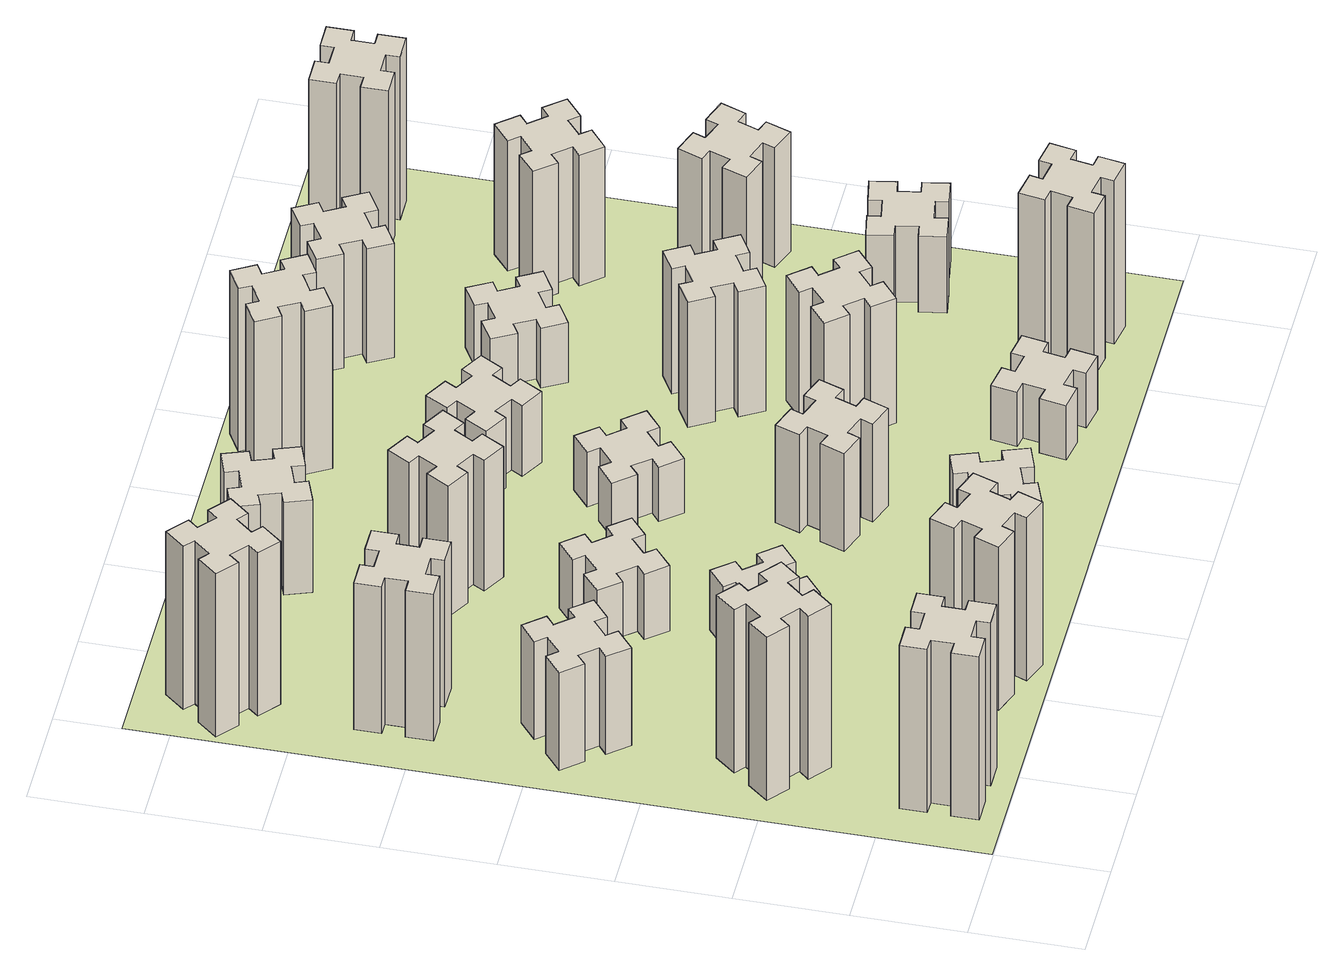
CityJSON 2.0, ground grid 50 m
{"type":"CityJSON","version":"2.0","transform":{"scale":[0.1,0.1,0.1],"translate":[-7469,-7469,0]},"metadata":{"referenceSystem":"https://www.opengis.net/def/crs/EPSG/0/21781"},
"CityObjects":{
"building1":{"type":"Building","attributes":{"class":"1000","function":"1000","usage":"1000","yearOfConstruction":2016,"roofType":"1000","measuredHeight":90,"storeysAboveGround":30,"storeysBelowGround":0},"geometry":[{"type":"Solid","lod":"1","boundaries":[[[[0,1,2,3,4,5,6,7,8,9,10,11,12,13,14,15,16,17,18,19]],[[17,16,20,21]],[[16,15,22,20]],[[15,14,23,22]],[[14,13,24,23]],[[13,12,25,24]],[[12,11,26,25]],[[11,10,27,26]],[[10,9,28,27]],[[9,8,29,28]],[[8,7,30,29]],[[7,6,31,30]],[[6,5,32,31]],[[5,4,33,32]],[[4,3,34,33]],[[3,2,35,34]],[[2,1,36,35]],[[1,0,37,36]],[[0,19,38,37]],[[19,18,39,38]],[[18,17,21,39]],[[24,25,26,27,28,29,30,31,32,33,34,35,36,37,38,39,21,20,22,23]]]]}]},
"building2":{"type":"Building","attributes":{"class":"1000","function":"1000","usage":"1000","yearOfConstruction":2016,"roofType":"1000","measuredHeight":90,"storeysAboveGround":30,"storeysBelowGround":0},"geometry":[{"type":"Solid","lod":"1","boundaries":[[[[40,41,42,43,44,45,46,47,48,49,50,51,52,53,54,55,56,57,58,59]],[[57,56,60,61]],[[56,55,62,60]],[[55,54,63,62]],[[54,53,64,63]],[[53,52,65,64]],[[52,51,66,65]],[[51,50,67,66]],[[50,49,68,67]],[[49,48,69,68]],[[48,47,70,69]],[[47,46,71,70]],[[46,45,72,71]],[[45,44,73,72]],[[44,43,74,73]],[[43,42,75,74]],[[42,41,76,75]],[[41,40,77,76]],[[40,59,78,77]],[[59,58,79,78]],[[58,57,61,79]],[[64,65,66,67,68,69,70,71,72,73,74,75,76,77,78,79,61,60,62,63]]]]}]},
"building3":{"type":"Building","attributes":{"class":"1000","function":"1000","usage":"1000","yearOfConstruction":2016,"roofType":"1000","measuredHeight":54,"storeysAboveGround":30,"storeysBelowGround":0},"geometry":[{"type":"Solid","lod":"1","boundaries":[[[[80,81,82,83,84,85,86,87,88,89,90,91,92,93,94,95,96,97,98,99]],[[97,96,100,101]],[[96,95,102,100]],[[95,94,103,102]],[[94,93,104,103]],[[93,92,105,104]],[[92,91,106,105]],[[91,90,107,106]],[[90,89,108,107]],[[89,88,109,108]],[[88,87,110,109]],[[87,86,111,110]],[[86,85,112,111]],[[85,84,113,112]],[[84,83,114,113]],[[83,82,115,114]],[[82,81,116,115]],[[81,80,117,116]],[[80,99,118,117]],[[99,98,119,118]],[[98,97,101,119]],[[104,105,106,107,108,109,110,111,112,113,114,115,116,117,118,119,101,100,102,103]]]]}]},
"building4":{"type":"Building","attributes":{"class":"1000","function":"1000","usage":"1000","yearOfConstruction":2016,"roofType":"1000","measuredHeight":81,"storeysAboveGround":30,"storeysBelowGround":0},"geometry":[{"type":"Solid","lod":"1","boundaries":[[[[120,121,122,123,124,125,126,127,128,129,130,131,132,133,134,135,136,137,138,139]],[[137,136,140,141]],[[136,135,142,140]],[[135,134,143,142]],[[134,133,144,143]],[[133,132,145,144]],[[132,131,146,145]],[[131,130,147,146]],[[130,129,148,147]],[[129,128,149,148]],[[128,127,150,149]],[[127,126,151,150]],[[126,125,152,151]],[[125,124,153,152]],[[124,123,154,153]],[[123,122,155,154]],[[122,121,156,155]],[[121,120,157,156]],[[120,139,158,157]],[[139,138,159,158]],[[138,137,141,159]],[[144,145,146,147,148,149,150,151,152,153,154,155,156,157,158,159,141,140,142,143]]]]}]},
"building5":{"type":"Building","attributes":{"class":"1000","function":"1000","usage":"1000","yearOfConstruction":2016,"roofType":"1000","measuredHeight":90,"storeysAboveGround":30,"storeysBelowGround":0},"geometry":[{"type":"Solid","lod":"1","boundaries":[[[[160,161,162,163,164,165,166,167,168,169,170,171,172,173,174,175,176,177,178,179]],[[177,176,180,181]],[[176,175,182,180]],[[175,174,183,182]],[[174,173,184,183]],[[173,172,185,184]],[[172,171,186,185]],[[171,170,187,186]],[[170,169,188,187]],[[169,168,189,188]],[[168,167,190,189]],[[167,166,191,190]],[[166,165,192,191]],[[165,164,193,192]],[[164,163,194,193]],[[163,162,195,194]],[[162,161,196,195]],[[161,160,197,196]],[[160,179,198,197]],[[179,178,199,198]],[[178,177,181,199]],[[184,185,186,187,188,189,190,191,192,193,194,195,196,197,198,199,181,180,182,183]]]]}]},
"building6":{"type":"Building","attributes":{"class":"1000","function":"1000","usage":"1000","yearOfConstruction":2016,"roofType":"1000","measuredHeight":90,"storeysAboveGround":30,"storeysBelowGround":0},"geometry":[{"type":"Solid","lod":"1","boundaries":[[[[200,201,202,203,204,205,206,207,208,209,210,211,212,213,214,215,216,217,218,219]],[[217,216,220,221]],[[216,215,222,220]],[[215,214,223,222]],[[214,213,224,223]],[[213,212,225,224]],[[212,211,226,225]],[[211,210,227,226]],[[210,209,228,227]],[[209,208,229,228]],[[208,207,230,229]],[[207,206,231,230]],[[206,205,232,231]],[[205,204,233,232]],[[204,203,234,233]],[[203,202,235,234]],[[202,201,236,235]],[[201,200,237,236]],[[200,219,238,237]],[[219,218,239,238]],[[218,217,221,239]],[[224,225,226,227,228,229,230,231,232,233,234,235,236,237,238,239,221,220,222,223]]]]}]},
"building7":{"type":"Building","attributes":{"class":"1000","function":"1000","usage":"1000","yearOfConstruction":2016,"roofType":"1000","measuredHeight":33,"storeysAboveGround":30,"storeysBelowGround":0},"geometry":[{"type":"Solid","lod":"1","boundaries":[[[[240,241,242,243,244,245,246,247,248,249,250,251,252,253,254,255,256,257,258,259]],[[257,256,260,261]],[[256,255,262,260]],[[255,254,263,262]],[[254,253,264,263]],[[253,252,265,264]],[[252,251,266,265]],[[251,250,267,266]],[[250,249,268,267]],[[249,248,269,268]],[[248,247,270,269]],[[247,246,271,270]],[[246,245,272,271]],[[245,244,273,272]],[[244,243,274,273]],[[243,242,275,274]],[[242,241,276,275]],[[241,240,277,276]],[[240,259,278,277]],[[259,258,279,278]],[[258,257,261,279]],[[264,265,266,267,268,269,270,271,272,273,274,275,276,277,278,279,261,260,262,263]]]]}]},
"building8":{"type":"Building","attributes":{"class":"1000","function":"1000","usage":"1000","yearOfConstruction":2016,"roofType":"1000","measuredHeight":36,"storeysAboveGround":30,"storeysBelowGround":0},"geometry":[{"type":"Solid","lod":"1","boundaries":[[[[280,281,282,283,284,285,286,287,288,289,290,291,292,293,294,295,296,297,298,299]],[[297,296,300,301]],[[296,295,302,300]],[[295,294,303,302]],[[294,293,304,303]],[[293,292,305,304]],[[292,291,306,305]],[[291,290,307,306]],[[290,289,308,307]],[[289,288,309,308]],[[288,287,310,309]],[[287,286,311,310]],[[286,285,312,311]],[[285,284,313,312]],[[284,283,314,313]],[[283,282,315,314]],[[282,281,316,315]],[[281,280,317,316]],[[280,299,318,317]],[[299,298,319,318]],[[298,297,301,319]],[[304,305,306,307,308,309,310,311,312,313,314,315,316,317,318,319,301,300,302,303]]]]}]},
"building9":{"type":"Building","attributes":{"class":"1000","function":"1000","usage":"1000","yearOfConstruction":2016,"roofType":"1000","measuredHeight":51,"storeysAboveGround":30,"storeysBelowGround":0},"geometry":[{"type":"Solid","lod":"1","boundaries":[[[[320,321,322,323,324,325,326,327,328,329,330,331,332,333,334,335,336,337,338,339]],[[337,336,340,341]],[[336,335,342,340]],[[335,334,343,342]],[[334,333,344,343]],[[333,332,345,344]],[[332,331,346,345]],[[331,330,347,346]],[[330,329,348,347]],[[329,328,349,348]],[[328,327,350,349]],[[327,326,351,350]],[[326,325,352,351]],[[325,324,353,352]],[[324,323,354,353]],[[323,322,355,354]],[[322,321,356,355]],[[321,320,357,356]],[[320,339,358,357]],[[339,338,359,358]],[[338,337,341,359]],[[344,345,346,347,348,349,350,351,352,353,354,355,356,357,358,359,341,340,342,343]]]]}]},
"building10":{"type":"Building","attributes":{"class":"1000","function":"1000","usage":"1000","yearOfConstruction":2016,"roofType":"1000","measuredHeight":72,"storeysAboveGround":30,"storeysBelowGround":0},"geometry":[{"type":"Solid","lod":"1","boundaries":[[[[360,361,362,363,364,365,366,367,368,369,370,371,372,373,374,375,376,377,378,379]],[[377,376,380,381]],[[376,375,382,380]],[[375,374,383,382]],[[374,373,384,383]],[[373,372,385,384]],[[372,371,386,385]],[[371,370,387,386]],[[370,369,388,387]],[[369,368,389,388]],[[368,367,390,389]],[[367,366,391,390]],[[366,365,392,391]],[[365,364,393,392]],[[364,363,394,393]],[[363,362,395,394]],[[362,361,396,395]],[[361,360,397,396]],[[360,379,398,397]],[[379,378,399,398]],[[378,377,381,399]],[[384,385,386,387,388,389,390,391,392,393,394,395,396,397,398,399,381,380,382,383]]]]}]},
"building11":{"type":"Building","attributes":{"class":"1000","function":"1000","usage":"1000","yearOfConstruction":2016,"roofType":"1000","measuredHeight":51,"storeysAboveGround":30,"storeysBelowGround":0},"geometry":[{"type":"Solid","lod":"1","boundaries":[[[[400,401,402,403,404,405,406,407,408,409,410,411,412,413,414,415,416,417,418,419]],[[417,416,420,421]],[[416,415,422,420]],[[415,414,423,422]],[[414,413,424,423]],[[413,412,425,424]],[[412,411,426,425]],[[411,410,427,426]],[[410,409,428,427]],[[409,408,429,428]],[[408,407,430,429]],[[407,406,431,430]],[[406,405,432,431]],[[405,404,433,432]],[[404,403,434,433]],[[403,402,435,434]],[[402,401,436,435]],[[401,400,437,436]],[[400,419,438,437]],[[419,418,439,438]],[[418,417,421,439]],[[424,425,426,427,428,429,430,431,432,433,434,435,436,437,438,439,421,420,422,423]]]]}]},
"building12":{"type":"Building","attributes":{"class":"1000","function":"1000","usage":"1000","yearOfConstruction":2016,"roofType":"1000","measuredHeight":54,"storeysAboveGround":30,"storeysBelowGround":0},"geometry":[{"type":"Solid","lod":"1","boundaries":[[[[440,441,442,443,444,445,446,447,448,449,450,451,452,453,454,455,456,457,458,459]],[[457,456,460,461]],[[456,455,462,460]],[[455,454,463,462]],[[454,453,464,463]],[[453,452,465,464]],[[452,451,466,465]],[[451,450,467,466]],[[450,449,468,467]],[[449,448,469,468]],[[448,447,470,469]],[[447,446,471,470]],[[446,445,472,471]],[[445,444,473,472]],[[444,443,474,473]],[[443,442,475,474]],[[442,441,476,475]],[[441,440,477,476]],[[440,459,478,477]],[[459,458,479,478]],[[458,457,461,479]],[[464,465,466,467,468,469,470,471,472,473,474,475,476,477,478,479,461,460,462,463]]]]}]},
"building13":{"type":"Building","attributes":{"class":"1000","function":"1000","usage":"1000","yearOfConstruction":2016,"roofType":"1000","measuredHeight":30,"storeysAboveGround":30,"storeysBelowGround":0},"geometry":[{"type":"Solid","lod":"1","boundaries":[[[[480,481,482,483,484,485,486,487,488,489,490,491,492,493,494,495,496,497,498,499]],[[497,496,500,501]],[[496,495,502,500]],[[495,494,503,502]],[[494,493,504,503]],[[493,492,505,504]],[[492,491,506,505]],[[491,490,507,506]],[[490,489,508,507]],[[489,488,509,508]],[[488,487,510,509]],[[487,486,511,510]],[[486,485,512,511]],[[485,484,513,512]],[[484,483,514,513]],[[483,482,515,514]],[[482,481,516,515]],[[481,480,517,516]],[[480,499,518,517]],[[499,498,519,518]],[[498,497,501,519]],[[504,505,506,507,508,509,510,511,512,513,514,515,516,517,518,519,501,500,502,503]]]]}]},
"building14":{"type":"Building","attributes":{"class":"1000","function":"1000","usage":"1000","yearOfConstruction":2016,"roofType":"1000","measuredHeight":39,"storeysAboveGround":30,"storeysBelowGround":0},"geometry":[{"type":"Solid","lod":"1","boundaries":[[[[520,521,522,523,524,525,526,527,528,529,530,531,532,533,534,535,536,537,538,539]],[[537,536,540,541]],[[536,535,542,540]],[[535,534,543,542]],[[534,533,544,543]],[[533,532,545,544]],[[532,531,546,545]],[[531,530,547,546]],[[530,529,548,547]],[[529,528,549,548]],[[528,527,550,549]],[[527,526,551,550]],[[526,525,552,551]],[[525,524,553,552]],[[524,523,554,553]],[[523,522,555,554]],[[522,521,556,555]],[[521,520,557,556]],[[520,539,558,557]],[[539,538,559,558]],[[538,537,541,559]],[[544,545,546,547,548,549,550,551,552,553,554,555,556,557,558,559,541,540,542,543]]]]}]},
"building15":{"type":"Building","attributes":{"class":"1000","function":"1000","usage":"1000","yearOfConstruction":2016,"roofType":"1000","measuredHeight":30,"storeysAboveGround":30,"storeysBelowGround":0},"geometry":[{"type":"Solid","lod":"1","boundaries":[[[[560,561,562,563,564,565,566,567,568,569,570,571,572,573,574,575,576,577,578,579]],[[577,576,580,581]],[[576,575,582,580]],[[575,574,583,582]],[[574,573,584,583]],[[573,572,585,584]],[[572,571,586,585]],[[571,570,587,586]],[[570,569,588,587]],[[569,568,589,588]],[[568,567,590,589]],[[567,566,591,590]],[[566,565,592,591]],[[565,564,593,592]],[[564,563,594,593]],[[563,562,595,594]],[[562,561,596,595]],[[561,560,597,596]],[[560,579,598,597]],[[579,578,599,598]],[[578,577,581,599]],[[584,585,586,587,588,589,590,591,592,593,594,595,596,597,598,599,581,580,582,583]]]]}]},
"building16":{"type":"Building","attributes":{"class":"1000","function":"1000","usage":"1000","yearOfConstruction":2016,"roofType":"1000","measuredHeight":90,"storeysAboveGround":30,"storeysBelowGround":0},"geometry":[{"type":"Solid","lod":"1","boundaries":[[[[600,601,602,603,604,605,606,607,608,609,610,611,612,613,614,615,616,617,618,619]],[[617,616,620,621]],[[616,615,622,620]],[[615,614,623,622]],[[614,613,624,623]],[[613,612,625,624]],[[612,611,626,625]],[[611,610,627,626]],[[610,609,628,627]],[[609,608,629,628]],[[608,607,630,629]],[[607,606,631,630]],[[606,605,632,631]],[[605,604,633,632]],[[604,603,634,633]],[[603,602,635,634]],[[602,601,636,635]],[[601,600,637,636]],[[600,619,638,637]],[[619,618,639,638]],[[618,617,621,639]],[[624,625,626,627,628,629,630,631,632,633,634,635,636,637,638,639,621,620,622,623]]]]}]},
"building17":{"type":"Building","attributes":{"class":"1000","function":"1000","usage":"1000","yearOfConstruction":2016,"roofType":"1000","measuredHeight":69,"storeysAboveGround":30,"storeysBelowGround":0},"geometry":[{"type":"Solid","lod":"1","boundaries":[[[[640,641,642,643,644,645,646,647,648,649,650,651,652,653,654,655,656,657,658,659]],[[657,656,660,661]],[[656,655,662,660]],[[655,654,663,662]],[[654,653,664,663]],[[653,652,665,664]],[[652,651,666,665]],[[651,650,667,666]],[[650,649,668,667]],[[649,648,669,668]],[[648,647,670,669]],[[647,646,671,670]],[[646,645,672,671]],[[645,644,673,672]],[[644,643,674,673]],[[643,642,675,674]],[[642,641,676,675]],[[641,640,677,676]],[[640,659,678,677]],[[659,658,679,678]],[[658,657,661,679]],[[664,665,666,667,668,669,670,671,672,673,674,675,676,677,678,679,661,660,662,663]]]]}]},
"building18":{"type":"Building","attributes":{"class":"1000","function":"1000","usage":"1000","yearOfConstruction":2016,"roofType":"1000","measuredHeight":69,"storeysAboveGround":30,"storeysBelowGround":0},"geometry":[{"type":"Solid","lod":"1","boundaries":[[[[680,681,682,683,684,685,686,687,688,689,690,691,692,693,694,695,696,697,698,699]],[[697,696,700,701]],[[696,695,702,700]],[[695,694,703,702]],[[694,693,704,703]],[[693,692,705,704]],[[692,691,706,705]],[[691,690,707,706]],[[690,689,708,707]],[[689,688,709,708]],[[688,687,710,709]],[[687,686,711,710]],[[686,685,712,711]],[[685,684,713,712]],[[684,683,714,713]],[[683,682,715,714]],[[682,681,716,715]],[[681,680,717,716]],[[680,699,718,717]],[[699,698,719,718]],[[698,697,701,719]],[[704,705,706,707,708,709,710,711,712,713,714,715,716,717,718,719,701,700,702,703]]]]}]},
"building19":{"type":"Building","attributes":{"class":"1000","function":"1000","usage":"1000","yearOfConstruction":2016,"roofType":"1000","measuredHeight":90,"storeysAboveGround":30,"storeysBelowGround":0},"geometry":[{"type":"Solid","lod":"1","boundaries":[[[[720,721,722,723,724,725,726,727,728,729,730,731,732,733,734,735,736,737,738,739]],[[737,736,740,741]],[[736,735,742,740]],[[735,734,743,742]],[[734,733,744,743]],[[733,732,745,744]],[[732,731,746,745]],[[731,730,747,746]],[[730,729,748,747]],[[729,728,749,748]],[[728,727,750,749]],[[727,726,751,750]],[[726,725,752,751]],[[725,724,753,752]],[[724,723,754,753]],[[723,722,755,754]],[[722,721,756,755]],[[721,720,757,756]],[[720,739,758,757]],[[739,738,759,758]],[[738,737,741,759]],[[744,745,746,747,748,749,750,751,752,753,754,755,756,757,758,759,741,740,742,743]]]]}]},
"building20":{"type":"Building","attributes":{"class":"1000","function":"1000","usage":"1000","yearOfConstruction":2016,"roofType":"1000","measuredHeight":33,"storeysAboveGround":30,"storeysBelowGround":0},"geometry":[{"type":"Solid","lod":"1","boundaries":[[[[760,761,762,763,764,765,766,767,768,769,770,771,772,773,774,775,776,777,778,779]],[[777,776,780,781]],[[776,775,782,780]],[[775,774,783,782]],[[774,773,784,783]],[[773,772,785,784]],[[772,771,786,785]],[[771,770,787,786]],[[770,769,788,787]],[[769,768,789,788]],[[768,767,790,789]],[[767,766,791,790]],[[766,765,792,791]],[[765,764,793,792]],[[764,763,794,793]],[[763,762,795,794]],[[762,761,796,795]],[[761,760,797,796]],[[760,779,798,797]],[[779,778,799,798]],[[778,777,781,799]],[[784,785,786,787,788,789,790,791,792,793,794,795,796,797,798,799,781,780,782,783]]]]}]},
"building21":{"type":"Building","attributes":{"class":"1000","function":"1000","usage":"1000","yearOfConstruction":2016,"roofType":"1000","measuredHeight":63,"storeysAboveGround":30,"storeysBelowGround":0},"geometry":[{"type":"Solid","lod":"1","boundaries":[[[[800,801,802,803,804,805,806,807,808,809,810,811,812,813,814,815,816,817,818,819]],[[817,816,820,821]],[[816,815,822,820]],[[815,814,823,822]],[[814,813,824,823]],[[813,812,825,824]],[[812,811,826,825]],[[811,810,827,826]],[[810,809,828,827]],[[809,808,829,828]],[[808,807,830,829]],[[807,806,831,830]],[[806,805,832,831]],[[805,804,833,832]],[[804,803,834,833]],[[803,802,835,834]],[[802,801,836,835]],[[801,800,837,836]],[[800,819,838,837]],[[819,818,839,838]],[[818,817,821,839]],[[824,825,826,827,828,829,830,831,832,833,834,835,836,837,838,839,821,820,822,823]]]]}]},
"building22":{"type":"Building","attributes":{"class":"1000","function":"1000","usage":"1000","yearOfConstruction":2016,"roofType":"1000","measuredHeight":42,"storeysAboveGround":30,"storeysBelowGround":0},"geometry":[{"type":"Solid","lod":"1","boundaries":[[[[840,841,842,843,844,845,846,847,848,849,850,851,852,853,854,855,856,857,858,859]],[[857,856,860,861]],[[856,855,862,860]],[[855,854,863,862]],[[854,853,864,863]],[[853,852,865,864]],[[852,851,866,865]],[[851,850,867,866]],[[850,849,868,867]],[[849,848,869,868]],[[848,847,870,869]],[[847,846,871,870]],[[846,845,872,871]],[[845,844,873,872]],[[844,843,874,873]],[[843,842,875,874]],[[842,841,876,875]],[[841,840,877,876]],[[840,859,878,877]],[[859,858,879,878]],[[858,857,861,879]],[[864,865,866,867,868,869,870,871,872,873,874,875,876,877,878,879,861,860,862,863]]]]}]},
"building23":{"type":"Building","attributes":{"class":"1000","function":"1000","usage":"1000","yearOfConstruction":2016,"roofType":"1000","measuredHeight":66,"storeysAboveGround":30,"storeysBelowGround":0},"geometry":[{"type":"Solid","lod":"1","boundaries":[[[[880,881,882,883,884,885,886,887,888,889,890,891,892,893,894,895,896,897,898,899]],[[897,896,900,901]],[[896,895,902,900]],[[895,894,903,902]],[[894,893,904,903]],[[893,892,905,904]],[[892,891,906,905]],[[891,890,907,906]],[[890,889,908,907]],[[889,888,909,908]],[[888,887,910,909]],[[887,886,911,910]],[[886,885,912,911]],[[885,884,913,912]],[[884,883,914,913]],[[883,882,915,914]],[[882,881,916,915]],[[881,880,917,916]],[[880,899,918,917]],[[899,898,919,918]],[[898,897,901,919]],[[904,905,906,907,908,909,910,911,912,913,914,915,916,917,918,919,901,900,902,903]]]]}]},
"building24":{"type":"Building","attributes":{"class":"1000","function":"1000","usage":"1000","yearOfConstruction":2016,"roofType":"1000","measuredHeight":72,"storeysAboveGround":30,"storeysBelowGround":0},"geometry":[{"type":"Solid","lod":"1","boundaries":[[[[920,921,922,923,924,925,926,927,928,929,930,931,932,933,934,935,936,937,938,939]],[[937,936,940,941]],[[936,935,942,940]],[[935,934,943,942]],[[934,933,944,943]],[[933,932,945,944]],[[932,931,946,945]],[[931,930,947,946]],[[930,929,948,947]],[[929,928,949,948]],[[928,927,950,949]],[[927,926,951,950]],[[926,925,952,951]],[[925,924,953,952]],[[924,923,954,953]],[[923,922,955,954]],[[922,921,956,955]],[[921,920,957,956]],[[920,939,958,957]],[[939,938,959,958]],[[938,937,941,959]],[[944,945,946,947,948,949,950,951,952,953,954,955,956,957,958,959,941,940,942,943]]]]}]},
"building25":{"type":"Building","attributes":{"class":"1000","function":"1000","usage":"1000","yearOfConstruction":2016,"roofType":"1000","measuredHeight":90,"storeysAboveGround":30,"storeysBelowGround":0},"geometry":[{"type":"Solid","lod":"1","boundaries":[[[[960,961,962,963,964,965,966,967,968,969,970,971,972,973,974,975,976,977,978,979]],[[977,976,980,981]],[[976,975,982,980]],[[975,974,983,982]],[[974,973,984,983]],[[973,972,985,984]],[[972,971,986,985]],[[971,970,987,986]],[[970,969,988,987]],[[969,968,989,988]],[[968,967,990,989]],[[967,966,991,990]],[[966,965,992,991]],[[965,964,993,992]],[[964,963,994,993]],[[963,962,995,994]],[[962,961,996,995]],[[961,960,997,996]],[[960,979,998,997]],[[979,978,999,998]],[[978,977,981,999]],[[984,985,986,987,988,989,990,991,992,993,994,995,996,997,998,999,981,980,982,983]]]]}]},
"landuse1":{"type":"LandUse","attributes":{"name":"plot1","function":"1010"},"geometry":[{"type":"MultiSurface","lod":"1","boundaries":[[[1000,1001,1002,1003]]]}]}
},
"vertices":[
[265,325,0],[265,225,0],[205,225,0],[205,105,0],[325,105,0],[325,165,0],[425,165,0],[425,105,0],[545,105,0],[545,225,0],[485,225,0],[485,325,0],[545,325,0],[545,445,0],[425,445,0],[425,385,0],[325,385,0],[325,445,0],[205,445,0],[205,325,0],[325,385,900],[325,445,900],[425,385,900],[425,445,900],[545,445,900],[545,325,900],[485,325,900],[485,225,900],[545,225,900],[545,105,900],[425,105,900],[425,165,900],[325,165,900],[325,105,900],[205,105,900],[205,225,900],[265,225,900],[265,325,900],[205,325,900],[205,445,900],
[484,1067,0],[408,1132,0],[446,1178,0],[354,1255,0],[277,1163,0],[323,1124,0],[259,1048,0],[213,1086,0],[136,994,0],[228,917,0],[266,963,0],[343,899,0],[304,853,0],[396,776,0],[473,868,0],[427,906,0],[492,983,0],[538,944,0],[615,1036,0],[523,1113,0],[492,983,900],[538,944,900],[427,906,900],[473,868,900],[396,776,900],[304,853,900],[343,899,900],[266,963,900],[228,917,900],[136,994,900],[213,1086,900],[259,1048,900],[323,1124,900],[277,1163,900],[354,1255,900],[446,1178,900],[408,1132,900],[484,1067,900],[523,1113,900],[615,1036,900],
[492,1888,0],[427,1964,0],[473,2003,0],[396,2095,0],[304,2018,0],[343,1972,0],[266,1907,0],[228,1953,0],[136,1876,0],[213,1784,0],[259,1823,0],[323,1746,0],[277,1708,0],[354,1616,0],[446,1693,0],[408,1739,0],[484,1803,0],[523,1757,0],[615,1834,0],[538,1926,0],[484,1803,540],[523,1757,540],[408,1739,540],[446,1693,540],[354,1616,540],[277,1708,540],[323,1746,540],[259,1823,540],[213,1784,540],[136,1876,540],[228,1953,540],[266,1907,540],[343,1972,540],[304,2018,540],[396,2095,540],[473,2003,540],[427,1964,540],[492,1888,540],[538,1926,540],[615,1834,540],
[485,2545,0],[485,2645,0],[545,2645,0],[545,2765,0],[425,2765,0],[425,2705,0],[325,2705,0],[325,2765,0],[205,2765,0],[205,2645,0],[265,2645,0],[265,2545,0],[205,2545,0],[205,2425,0],[325,2425,0],[325,2485,0],[425,2485,0],[425,2425,0],[545,2425,0],[545,2545,0],[425,2485,810],[425,2425,810],[325,2485,810],[325,2425,810],[205,2425,810],[205,2545,810],[265,2545,810],[265,2645,810],[205,2645,810],[205,2765,810],[325,2765,810],[325,2705,810],[425,2705,810],[425,2765,810],[545,2765,810],[545,2645,810],[485,2645,810],[485,2545,810],[545,2545,810],[545,2425,810],
[1029,360,0],[995,266,0],[939,287,0],[897,174,0],[1010,133,0],[1031,189,0],[1125,155,0],[1104,99,0],[1217,57,0],[1258,170,0],[1202,191,0],[1236,285,0],[1292,264,0],[1333,377,0],[1220,418,0],[1200,362,0],[1106,396,0],[1127,452,0],[1014,493,0],[973,380,0],[1106,396,900],[1127,452,900],[1200,362,900],[1220,418,900],[1333,377,900],[1292,264,900],[1236,285,900],[1202,191,900],[1258,170,900],[1217,57,900],[1104,99,900],[1125,155,900],[1031,189,900],[1010,133,900],[897,174,900],[939,287,900],[995,266,900],[1029,360,900],[973,380,900],[1014,493,900],
[384,3387,0],[308,3452,0],[346,3498,0],[254,3575,0],[177,3483,0],[223,3444,0],[159,3368,0],[113,3406,0],[36,3314,0],[128,3237,0],[166,3283,0],[243,3219,0],[204,3173,0],[296,3096,0],[373,3188,0],[327,3226,0],[392,3303,0],[438,3264,0],[515,3356,0],[423,3433,0],[392,3303,900],[438,3264,900],[327,3226,900],[373,3188,900],[296,3096,900],[204,3173,900],[243,3219,900],[166,3283,900],[128,3237,900],[36,3314,900],[113,3406,900],[159,3368,900],[223,3444,900],[177,3483,900],[254,3575,900],[346,3498,900],[308,3452,900],[384,3387,900],[423,3433,900],[515,3356,900],
[1083,1332,0],[1006,1267,0],[968,1313,0],[876,1236,0],[953,1144,0],[999,1183,0],[1063,1106,0],[1017,1068,0],[1094,976,0],[1186,1053,0],[1148,1099,0],[1224,1163,0],[1263,1117,0],[1355,1194,0],[1278,1286,0],[1232,1248,0],[1167,1324,0],[1213,1363,0],[1136,1455,0],[1044,1378,0],[1167,1324,330],[1213,1363,330],[1232,1248,330],[1278,1286,330],[1355,1194,330],[1263,1117,330],[1224,1163,330],[1148,1099,330],[1186,1053,330],[1094,976,330],[1017,1068,330],[1063,1106,330],[999,1183,330],[953,1144,330],[876,1236,330],[968,1313,330],[1006,1267,330],[1083,1332,330],[1044,1378,330],[1136,1455,330],
[1083,1972,0],[1006,1907,0],[968,1953,0],[876,1876,0],[953,1784,0],[999,1823,0],[1063,1746,0],[1017,1708,0],[1094,1616,0],[1186,1693,0],[1148,1739,0],[1224,1803,0],[1263,1757,0],[1355,1834,0],[1278,1926,0],[1232,1888,0],[1167,1964,0],[1213,2003,0],[1136,2095,0],[1044,2018,0],[1167,1964,360],[1213,2003,360],[1232,1888,360],[1278,1926,360],[1355,1834,360],[1263,1757,360],[1224,1803,360],[1148,1739,360],[1186,1693,360],[1094,1616,360],[1017,1708,360],[1063,1746,360],[999,1823,360],[953,1784,360],[876,1876,360],[968,1953,360],[1006,1907,360],[1083,1972,360],[1044,2018,360],[1136,2095,360],
[1765,496,0],[1671,462,0],[1650,518,0],[1537,477,0],[1579,364,0],[1635,385,0],[1669,291,0],[1613,270,0],[1654,157,0],[1767,199,0],[1746,255,0],[1840,289,0],[1860,233,0],[1973,274,0],[1932,387,0],[1876,366,0],[1842,460,0],[1898,480,0],[1857,593,0],[1744,552,0],[1842,460,510],[1898,480,510],[1876,366,510],[1932,387,510],[1973,274,510],[1860,233,510],[1840,289,510],[1746,255,510],[1767,199,510],[1654,157,510],[1613,270,510],[1669,291,510],[1635,385,510],[1579,364,510],[1537,477,510],[1650,518,510],[1671,462,510],[1765,496,510],[1744,552,510],[1857,593,510],
[1314,2666,0],[1227,2716,0],[1257,2768,0],[1153,2828,0],[1093,2724,0],[1145,2694,0],[1095,2607,0],[1043,2637,0],[983,2533,0],[1087,2473,0],[1117,2525,0],[1204,2475,0],[1174,2423,0],[1278,2363,0],[1338,2467,0],[1286,2497,0],[1336,2584,0],[1388,2554,0],[1448,2658,0],[1344,2718,0],[1336,2584,720],[1388,2554,720],[1286,2497,720],[1338,2467,720],[1278,2363,720],[1174,2423,720],[1204,2475,720],[1117,2525,720],[1087,2473,720],[983,2533,720],[1043,2637,720],[1095,2607,720],[1145,2694,720],[1093,2724,720],[1153,2828,720],[1257,2768,720],[1227,2716,720],[1314,2666,720],[1344,2718,720],[1448,2658,720],
[1125,3456,0],[1031,3422,0],[1010,3478,0],[897,3437,0],[939,3324,0],[995,3345,0],[1029,3251,0],[973,3230,0],[1014,3117,0],[1127,3159,0],[1106,3215,0],[1200,3249,0],[1220,3193,0],[1333,3234,0],[1292,3347,0],[1236,3326,0],[1202,3420,0],[1258,3440,0],[1217,3553,0],[1104,3512,0],[1202,3420,510],[1258,3440,510],[1236,3326,510],[1292,3347,510],[1333,3234,510],[1220,3193,510],[1200,3249,510],[1106,3215,510],[1127,3159,510],[1014,3117,510],[973,3230,510],[1029,3251,510],[995,3345,510],[939,3324,510],[897,3437,510],[1010,3478,510],[1031,3422,510],[1125,3456,510],[1104,3512,510],[1217,3553,510],
[1869,1200,0],[1835,1106,0],[1779,1127,0],[1737,1014,0],[1850,973,0],[1871,1029,0],[1965,995,0],[1944,939,0],[2057,897,0],[2098,1010,0],[2042,1031,0],[2076,1125,0],[2132,1104,0],[2173,1217,0],[2060,1258,0],[2040,1202,0],[1946,1236,0],[1967,1292,0],[1854,1333,0],[1813,1220,0],[1946,1236,540],[1967,1292,540],[2040,1202,540],[2060,1258,540],[2173,1217,540],[2132,1104,540],[2076,1125,540],[2042,1031,540],[2098,1010,540],[2057,897,540],[1944,939,540],[1965,995,540],[1871,1029,540],[1850,973,540],[1737,1014,540],[1779,1127,540],[1835,1106,540],[1869,1200,540],[1813,1220,540],[1854,1333,540],
[1972,1988,0],[1907,2064,0],[1953,2103,0],[1876,2195,0],[1784,2118,0],[1823,2072,0],[1746,2007,0],[1708,2053,0],[1616,1976,0],[1693,1884,0],[1739,1923,0],[1803,1846,0],[1757,1808,0],[1834,1716,0],[1926,1793,0],[1888,1839,0],[1964,1903,0],[2003,1857,0],[2095,1934,0],[2018,2026,0],[1964,1903,300],[2003,1857,300],[1888,1839,300],[1926,1793,300],[1834,1716,300],[1757,1808,300],[1803,1846,300],[1739,1923,300],[1693,1884,300],[1616,1976,300],[1708,2053,300],[1746,2007,300],[1823,2072,300],[1784,2118,300],[1876,2195,300],[1953,2103,300],[1907,2064,300],[1972,1988,300],[2018,2026,300],[2095,1934,300],
[2026,2497,0],[2076,2584,0],[2128,2554,0],[2188,2658,0],[2084,2718,0],[2054,2666,0],[1967,2716,0],[1997,2768,0],[1893,2828,0],[1833,2724,0],[1885,2694,0],[1835,2607,0],[1783,2637,0],[1723,2533,0],[1827,2473,0],[1857,2525,0],[1944,2475,0],[1914,2423,0],[2018,2363,0],[2078,2467,0],[1944,2475,390],[1914,2423,390],[1857,2525,390],[1827,2473,390],[1723,2533,390],[1783,2637,390],[1835,2607,390],[1885,2694,390],[1833,2724,390],[1893,2828,390],[1997,2768,390],[1967,2716,390],[2054,2666,390],[2084,2718,390],[2188,2658,390],[2128,2554,390],[2076,2584,390],[2026,2497,390],[2078,2467,390],[2018,2363,390],
[2596,444,0],[2578,345,0],[2519,356,0],[2498,237,0],[2617,217,0],[2627,276,0],[2725,258,0],[2715,199,0],[2833,178,0],[2854,297,0],[2795,307,0],[2812,405,0],[2871,395,0],[2892,513,0],[2774,534,0],[2764,475,0],[2665,492,0],[2676,551,0],[2557,572,0],[2537,454,0],[2665,492,300],[2676,551,300],[2764,475,300],[2774,534,300],[2892,513,300],[2871,395,300],[2812,405,300],[2795,307,300],[2854,297,300],[2833,178,300],[2715,199,300],[2725,258,300],[2627,276,300],[2617,217,300],[2498,237,300],[2519,356,300],[2578,345,300],[2596,444,300],[2537,454,300],[2557,572,300],
[1844,3556,0],[1757,3506,0],[1727,3558,0],[1623,3498,0],[1683,3394,0],[1735,3424,0],[1785,3337,0],[1733,3307,0],[1793,3203,0],[1897,3263,0],[1867,3315,0],[1954,3365,0],[1984,3313,0],[2088,3373,0],[2028,3477,0],[1976,3447,0],[1926,3534,0],[1978,3564,0],[1918,3668,0],[1814,3608,0],[1926,3534,900],[1978,3564,900],[1976,3447,900],[2028,3477,900],[2088,3373,900],[1984,3313,900],[1954,3365,900],[1867,3315,900],[1897,3263,900],[1793,3203,900],[1733,3307,900],[1785,3337,900],[1735,3424,900],[1683,3394,900],[1623,3498,900],[1727,3558,900],[1757,3506,900],[1844,3556,900],[1814,3608,900],[1918,3668,900],
[2628,1099,0],[2704,1163,0],[2743,1117,0],[2835,1194,0],[2758,1286,0],[2712,1248,0],[2647,1324,0],[2693,1363,0],[2616,1455,0],[2524,1378,0],[2563,1332,0],[2486,1267,0],[2448,1313,0],[2356,1236,0],[2433,1144,0],[2479,1183,0],[2543,1106,0],[2497,1068,0],[2574,976,0],[2666,1053,0],[2543,1106,690],[2497,1068,690],[2479,1183,690],[2433,1144,690],[2356,1236,690],[2448,1313,690],[2486,1267,690],[2563,1332,690],[2524,1378,690],[2616,1455,690],[2693,1363,690],[2647,1324,690],[2712,1248,690],[2758,1286,690],[2835,1194,690],[2743,1117,690],[2704,1163,690],[2628,1099,690],[2666,1053,690],[2574,976,690],
[2475,1744,0],[2525,1657,0],[2473,1627,0],[2533,1523,0],[2637,1583,0],[2607,1635,0],[2694,1685,0],[2724,1633,0],[2828,1693,0],[2768,1797,0],[2716,1767,0],[2666,1854,0],[2718,1884,0],[2658,1988,0],[2554,1928,0],[2584,1876,0],[2497,1826,0],[2467,1878,0],[2363,1818,0],[2423,1714,0],[2497,1826,690],[2467,1878,690],[2584,1876,690],[2554,1928,690],[2658,1988,690],[2718,1884,690],[2666,1854,690],[2716,1767,690],[2768,1797,690],[2828,1693,690],[2724,1633,690],[2694,1685,690],[2607,1635,690],[2637,1583,690],[2533,1523,690],[2473,1627,690],[2525,1657,690],[2475,1744,690],[2423,1714,690],[2363,1818,690],
[3304,475,0],[3205,492,0],[3216,551,0],[3097,572,0],[3077,454,0],[3136,444,0],[3118,345,0],[3059,356,0],[3038,237,0],[3157,217,0],[3167,276,0],[3265,258,0],[3255,199,0],[3373,178,0],[3394,297,0],[3335,307,0],[3352,405,0],[3411,395,0],[3432,513,0],[3314,534,0],[3352,405,900],[3411,395,900],[3335,307,900],[3394,297,900],[3373,178,900],[3255,199,900],[3265,258,900],[3167,276,900],[3157,217,900],[3038,237,900],[3059,356,900],[3118,345,900],[3136,444,900],[3077,454,900],[3097,572,900],[3216,551,900],[3205,492,900],[3304,475,900],[3314,534,900],[3432,513,900],
[2475,2584,0],[2525,2497,0],[2473,2467,0],[2533,2363,0],[2637,2423,0],[2607,2475,0],[2694,2525,0],[2724,2473,0],[2828,2533,0],[2768,2637,0],[2716,2607,0],[2666,2694,0],[2718,2724,0],[2658,2828,0],[2554,2768,0],[2584,2716,0],[2497,2666,0],[2467,2718,0],[2363,2658,0],[2423,2554,0],[2497,2666,330],[2467,2718,330],[2584,2716,330],[2554,2768,330],[2658,2828,330],[2718,2724,330],[2666,2694,330],[2716,2607,330],[2768,2637,330],[2828,2533,330],[2724,2473,330],[2694,2525,330],[2607,2475,330],[2637,2423,330],[2533,2363,330],[2473,2467,330],[2525,2497,330],[2475,2584,330],[2423,2554,330],[2363,2658,330],
[2716,3347,0],[2666,3434,0],[2718,3464,0],[2658,3568,0],[2554,3508,0],[2584,3456,0],[2497,3406,0],[2467,3458,0],[2363,3398,0],[2423,3294,0],[2475,3324,0],[2525,3237,0],[2473,3207,0],[2533,3103,0],[2637,3163,0],[2607,3215,0],[2694,3265,0],[2724,3213,0],[2828,3273,0],[2768,3377,0],[2694,3265,630],[2724,3213,630],[2607,3215,630],[2637,3163,630],[2533,3103,630],[2473,3207,630],[2525,3237,630],[2475,3324,630],[2423,3294,630],[2363,3398,630],[2467,3458,630],[2497,3406,630],[2584,3456,630],[2554,3508,630],[2658,3568,630],[2718,3464,630],[2666,3434,630],[2716,3347,630],[2768,3377,630],[2828,3273,630],
[3405,998,0],[3504,1016,0],[3514,957,0],[3632,977,0],[3611,1096,0],[3552,1085,0],[3535,1184,0],[3594,1194,0],[3573,1312,0],[3455,1291,0],[3465,1232,0],[3367,1215,0],[3357,1274,0],[3238,1253,0],[3259,1135,0],[3318,1145,0],[3336,1047,0],[3277,1037,0],[3297,918,0],[3416,939,0],[3336,1047,420],[3277,1037,420],[3318,1145,420],[3259,1135,420],[3238,1253,420],[3357,1274,420],[3367,1215,420],[3465,1232,420],[3455,1291,420],[3573,1312,420],[3594,1194,420],[3535,1184,420],[3552,1085,420],[3611,1096,420],[3632,977,420],[3514,957,420],[3504,1016,420],[3405,998,420],[3416,939,420],[3297,918,420],
[3520,1942,0],[3426,1976,0],[3447,2032,0],[3334,2073,0],[3293,1960,0],[3349,1940,0],[3315,1846,0],[3259,1867,0],[3217,1754,0],[3330,1713,0],[3351,1769,0],[3445,1735,0],[3424,1679,0],[3537,1637,0],[3578,1750,0],[3522,1771,0],[3556,1865,0],[3612,1844,0],[3653,1957,0],[3540,1998,0],[3556,1865,660],[3612,1844,660],[3522,1771,660],[3578,1750,660],[3537,1637,660],[3424,1679,660],[3445,1735,660],[3351,1769,660],[3330,1713,660],[3217,1754,660],[3259,1867,660],[3315,1846,660],[3349,1940,660],[3293,1960,660],[3334,2073,660],[3447,2032,660],[3426,1976,660],[3520,1942,660],[3540,1998,660],[3653,1957,660],
[3119,2563,0],[3183,2486,0],[3137,2448,0],[3214,2356,0],[3306,2433,0],[3268,2479,0],[3344,2543,0],[3383,2497,0],[3475,2574,0],[3398,2666,0],[3352,2628,0],[3287,2704,0],[3333,2743,0],[3256,2835,0],[3164,2758,0],[3203,2712,0],[3126,2647,0],[3088,2693,0],[2996,2616,0],[3073,2524,0],[3126,2647,720],[3088,2693,720],[3203,2712,720],[3164,2758,720],[3256,2835,720],[3333,2743,720],[3287,2704,720],[3352,2628,720],[3398,2666,720],[3475,2574,720],[3383,2497,720],[3344,2543,720],[3268,2479,720],[3306,2433,720],[3214,2356,720],[3137,2448,720],[3183,2486,720],[3119,2563,720],[3073,2524,720],[2996,2616,720],
[3285,3325,0],[3385,3325,0],[3385,3265,0],[3505,3265,0],[3505,3385,0],[3445,3385,0],[3445,3485,0],[3505,3485,0],[3505,3605,0],[3385,3605,0],[3385,3545,0],[3285,3545,0],[3285,3605,0],[3165,3605,0],[3165,3485,0],[3225,3485,0],[3225,3385,0],[3165,3385,0],[3165,3265,0],[3285,3265,0],[3225,3385,900],[3165,3385,900],[3225,3485,900],[3165,3485,900],[3165,3605,900],[3285,3605,900],[3285,3545,900],[3385,3545,900],[3385,3605,900],[3505,3605,900],[3505,3485,900],[3445,3485,900],[3445,3385,900],[3505,3385,900],[3505,3265,900],[3385,3265,900],[3385,3325,900],[3285,3325,900],[3285,3265,900],[3165,3265,900],
[5,3705,0],[3705,3705,0],[3705,5,0],[5,5,0]
]}
